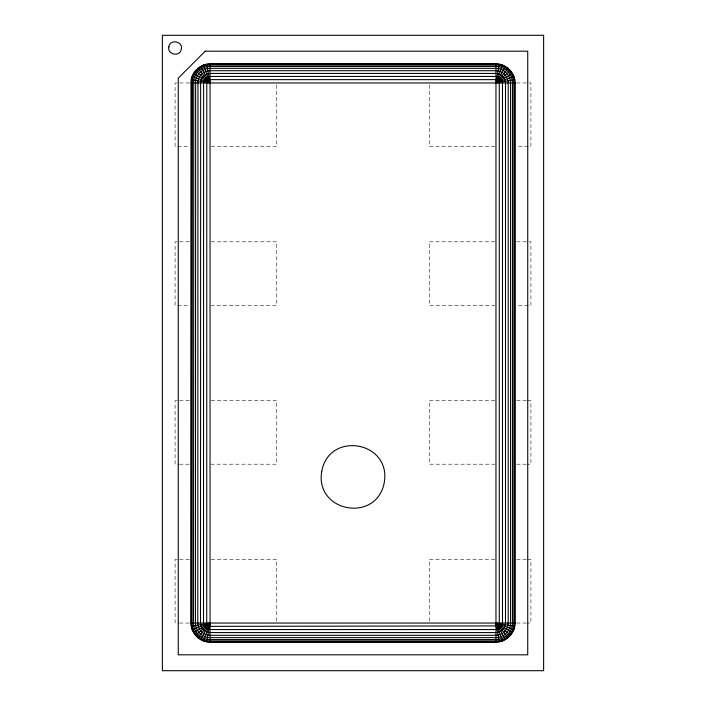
<?xml version="1.0" encoding="UTF-8"?>
<svg xmlns="http://www.w3.org/2000/svg" width="706" height="706" viewBox="0 0 706 706"><rect width="100%" height="100%" fill="white"/><g stroke="black" fill="none" stroke-linecap="round" stroke-linejoin="round"><path stroke-width="0.53" stroke-dasharray="3.53 2.65" d="M189.296 82.955L175.088 82.955L175.088 146.495L189.296 146.495M516.704 82.955L530.912 82.955L530.912 146.495L516.704 146.495M211.165 146.495L276.752 146.495L276.752 82.955M494.835 146.495L429.248 146.495L429.248 82.955M189.296 241.805L175.088 241.805L175.088 305.345L189.296 305.345M211.165 241.805L276.752 241.805L276.752 305.345L211.165 305.345M494.835 241.805L429.248 241.805L429.248 305.345L494.835 305.345M516.704 241.805L530.912 241.805L530.912 305.345L516.704 305.345M189.296 400.655L175.088 400.655L175.088 464.195L178.371 464.195M211.165 400.655L276.752 400.655L276.752 464.195L211.165 464.195M494.835 400.655L429.248 400.655L429.248 464.195L494.835 464.195M516.704 400.655L526.544 400.655M527.629 400.655L530.912 400.655L530.912 464.195L527.629 464.195M179.456 464.195L189.296 464.195M516.704 464.195L526.544 464.195M189.296 559.505L175.088 559.505L175.088 623.045L178.371 623.045M211.165 559.505L276.752 559.505L276.752 623.045M494.835 559.505L429.248 559.505L429.248 621.951M516.704 559.505L526.544 559.505M527.629 559.505L530.912 559.505L530.912 623.045L527.629 623.045M179.456 623.045L189.296 623.045M516.704 623.045L526.544 623.045"/><path stroke-width="1.06" d="M190.973 82.955C190.796 72.762 199.842 63.716 210.035 63.893L495.965 63.893C506.158 63.716 515.203 72.762 515.027 82.955L515.027 623.045C515.203 633.238 506.158 642.283 495.965 642.107L210.035 642.107C199.842 642.283 190.796 633.238 190.973 623.045L190.973 82.955L515.027 82.955M206.726 641.816L210.035 623.045L191.264 626.354M499.274 64.184L495.965 82.955L514.736 79.646M203.513 640.96L210.035 623.045L192.12 629.567M502.487 65.04L495.965 82.955L513.88 76.433M505.496 66.443L495.965 82.955L512.477 73.424M200.504 639.557L210.035 623.045L193.523 632.576M508.214 68.35L495.965 82.955L510.57 70.706M197.786 637.65L210.035 623.045L195.43 635.294M190.973 623.045L515.027 623.045M191.264 79.646L210.035 82.955L206.726 64.184M514.736 626.354L495.965 623.045L499.274 641.816M192.12 76.433L210.035 82.955L203.513 65.04M513.88 629.567L495.965 623.045L502.487 640.96M193.523 73.424L210.035 82.955L200.504 66.443M512.477 632.576L495.965 623.045L505.496 639.557M195.43 70.706L210.035 82.955L197.786 68.35M510.57 635.294L495.965 623.045L508.214 637.65M495.965 63.893L495.965 642.107M210.035 63.893L210.035 642.107M168.831 46.905C167.057 54.9 180.277 57.23 181.345 49.111C183.119 41.116 169.899 38.786 168.831 46.905M191.547 79.699L191.264 623.045C191.088 633.079 200.001 641.992 210.035 641.816L495.965 641.816C505.999 641.992 514.912 633.079 514.736 623.045L514.736 82.955C514.912 72.921 505.999 64.008 495.965 64.184L210.035 64.184C201.175 64.096 192.994 70.953 191.547 79.699M192.394 79.849L192.12 623.045C191.961 632.62 200.46 641.119 210.035 640.96L495.965 640.96C505.54 641.119 514.039 632.62 513.88 623.045L513.88 82.955C514.039 73.38 505.54 64.881 495.965 65.04L210.035 65.04C201.581 64.952 193.779 71.5 192.394 79.849M193.779 80.087L193.523 623.045C193.373 631.87 201.21 639.707 210.035 639.557L495.965 639.557C504.79 639.707 512.627 631.87 512.477 623.045L512.477 82.955C512.627 74.13 504.79 66.293 495.965 66.443L210.035 66.443C202.243 66.364 195.05 72.4 193.779 80.087M195.65 80.422L195.43 623.045C195.297 630.855 202.225 637.783 210.035 637.65L495.965 637.65C503.775 637.783 510.703 630.855 510.57 623.045L510.57 82.955C510.703 75.145 503.775 68.217 495.965 68.35L210.035 68.35C203.143 68.279 196.78 73.618 195.65 80.422M197.971 80.828L197.786 623.045C197.671 629.593 203.487 635.409 210.035 635.294L495.965 635.294C502.513 635.409 508.329 629.593 508.214 623.045L508.214 82.955C508.329 76.407 502.513 70.591 495.965 70.706L210.035 70.706C204.255 70.644 198.915 75.118 197.971 80.828M200.645 81.296L200.504 623.045C200.416 628.137 204.943 632.664 210.035 632.576L495.965 632.576C501.057 632.664 505.584 628.137 505.496 623.045L505.496 82.955C505.584 77.863 501.057 73.336 495.965 73.424L210.035 73.424C205.534 73.38 201.386 76.866 200.645 81.296M203.61 81.825L203.513 623.045C203.452 626.531 206.549 629.628 210.035 629.567L495.965 629.567C499.451 629.628 502.548 626.531 502.487 623.045L502.487 82.955C502.548 79.469 499.451 76.372 495.965 76.433L210.035 76.433L205.843 77.96L203.61 81.825M206.779 82.381L206.726 623.045L207.167 624.704L208.376 625.913L210.035 626.354L497.624 625.913L498.833 624.704L499.274 623.045L499.274 82.955L498.833 81.296L497.624 80.087L495.965 79.646L210.035 79.646L207.908 80.422L206.779 82.381M321.715 471.387C314.708 512.38 376.845 523.34 384.285 482.419C391.292 441.426 329.155 430.466 321.715 471.387M205.225 51.185L178.265 78.145L178.265 654.815L527.735 654.815L527.735 51.185L205.225 51.185M543.62 35.3L162.38 35.3L162.38 670.7L543.62 670.7L543.62 35.3"/></g></svg>
